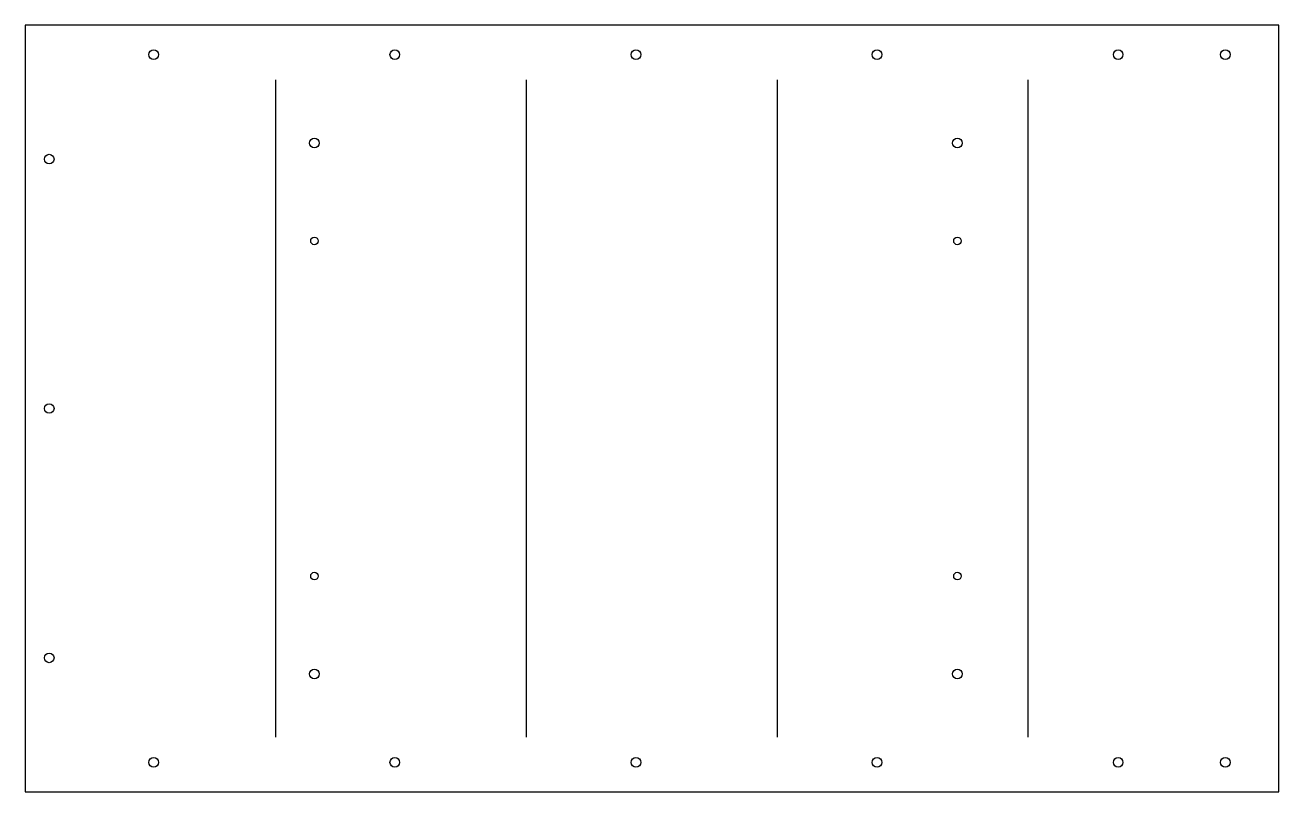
# Model space of a CAD drawing. Header units: millimetres. Extents: x 0 to 2340, y 0 to 1430.
import ezdxf

# ---------------------------------------------------------------- set-up
doc = ezdxf.new("R2010")
doc.units = ezdxf.units.MM
doc.layers.add('1_CORTE', color=7, linetype='Continuous')
doc.layers.add('2_SO_MARCAR', color=3, linetype='Continuous')

msp = doc.modelspace()

# ---------------------------------------------------------------- linework, layer by layer
at = {"layer": '1_CORTE'}
msp.add_lwpolyline([(0, 0), (2340, 0), (2340, 1430), (0, 1430)], close=True, dxfattribs=at)
for centre, radius in [((240, 1375), 9), ((690, 1375), 9), ((1140, 1375), 9), ((1590, 1375), 9), ((2040, 1375), 9), ((2240, 1375), 9), ((540, 1210), 9), ((1740, 1210), 9), ((45, 1180), 9), ((540, 1027.5), 7), ((1740, 1027.5), 7), ((45, 715), 9), ((540, 402.5), 7), ((1740, 402.5), 7), ((45, 250), 9), ((540, 220), 9), ((1740, 220), 9), ((240, 55), 9), ((690, 55), 9), ((1140, 55), 9), ((1590, 55), 9), ((2040, 55), 9), ((2240, 55), 9)]:
    msp.add_circle(centre, radius, dxfattribs=at)
at = {"layer": '2_SO_MARCAR'}
for p, q in [((468, 102), (468, 1328)), ((936, 102), (936, 1328)), ((1404, 102), (1404, 1328)), ((1872, 102), (1872, 1328))]:
    msp.add_line(p, q, dxfattribs=at)

doc.saveas('drawing.dxf')
